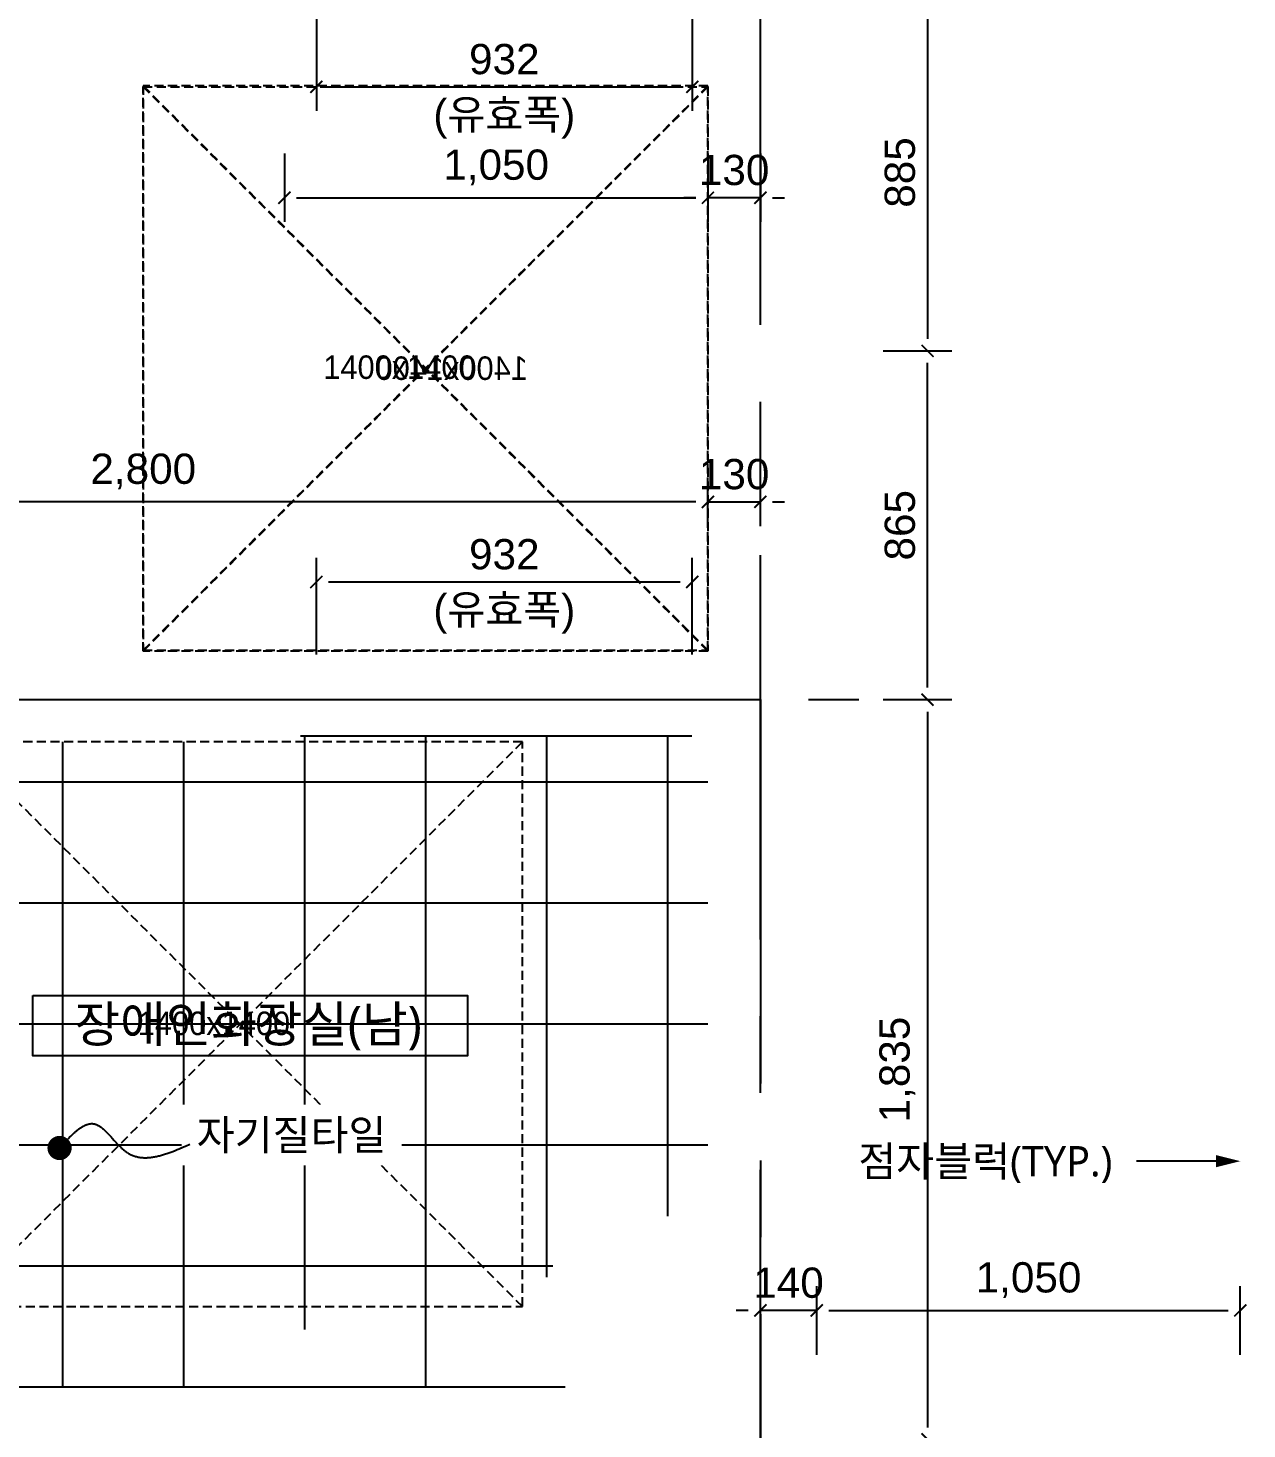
# Model space of a CAD drawing. Header units: millimetres. Extents: x 1155 to 49564, y 630 to 17190.
# Drawn here: x 3651 to 6673, y 8926 to 12401 of the extents above; entities that cross this region are included whole.
import ezdxf
from ezdxf.enums import TextEntityAlignment as Align
from ezdxf.xclip import XClip

# ---------------------------------------------------------------- set-up
doc = ezdxf.new("R2010")
doc.units = ezdxf.units.MM
doc.header["$LTSCALE"] = 30
doc.header["$XCLIPFRAME"] = 0
doc.header["$PDMODE"] = 1
for name, pattern in [('!1F$0$HID1', [0.375, 0.25, -0.125]), ('A_XR_CEN$0$CENTER', [50.8, 31.75, -6.35, 6.35, -6.35]), ('CENTER', [50.8, 31.75, -6.35, 6.35, -6.35])]:
    doc.linetypes.add(name, pattern=pattern)
doc.layers.get('Defpoints').update_dxf_attribs({"color": 140})
doc.layers.add('!1F$0$A-Defpoints', color=157, linetype='Continuous', plot=False)
for name, color, linetype in [('A_XR_CEN$0$CTR', 1, 'A_XR_CEN$0$CENTER'), ('CTR', 1, 'CENTER'), ('DIM-1', 7, 'Continuous'), ('ELE-8', 8, 'Continuous'), ('RXANNOT', 4, 'Continuous'), ('RXLEADER', 1, 'Continuous'), ('SYM-POINT', 6, 'Continuous'), ('SYM-RM', 6, 'Continuous'), ('TAG-LEADER', 6, 'Continuous'), ('타일', 9, 'Continuous')]:
    doc.layers.add(name, color=color, linetype=linetype)
doc.styles.add('!1F$0$DH-TITLE', font='HY울릉도M.TTF')
doc.styles.add('00-GRID$0$ARIAL', font='arial.ttf')
doc.styles.add('맑은고딕', font='malgun.ttf')
doc.dimstyles.new('CJA-30(IN)', dxfattribs={"dimscale": 30, "dimtxt": 2.5, "dimasz": 1, "dimexe": 2, "dimexo": 2, "dimgap": 1, "dimtad": 1, "dimdec": 0, "dimdsep": 46, "dimlunit": 6, "dimtxsty": '00-GRID$0$ARIAL', "dimblk": '00-GRID$0$_ArchTick', "dimcen": 1, "dimclrd": 7, "dimclre": 7, "dimclrt": 6, "dimadec": 0, "dimazin": 0, "dimtfac": 1, "dimtdec": 0, "dimtix": 1, "dimtmove": 2, "dimatfit": 3, "dimldrblk": '00-GRID$0$_ArchTick', "dimfxl": 1, "dimtolj": 1, "dimarcsym": 0})

# ---------------------------------------------------------------- blocks, each defined once
blk = doc.blocks.new('A_XR_CEN$0$xr-cen')
at = {"layer": 'A_XR_CEN$0$CTR', "transparency": 33554687}
for p, q in [((36836.4, 840485), (40300, 840485)), ((40300, 840485), (40300, 838650))]:
    blk.add_line(p, q, dxfattribs=at)
blk = doc.blocks.new('A_XR_CEN', base_point=(126150, -534600))
at = {"layer": 'A_XR_CEN$0$CTR', "transparency": 33554687}
blk.add_blockref('A_XR_CEN$0$xr-cen', (126150, -534600), dxfattribs=at)
blk = doc.blocks.new('A$C153871F0')
at = {"layer": '!1F$0$A-Defpoints', "linetype": '!1F$0$HID1', "ltscale": 3}
for p, q in [((1400, 1400, 0), (0, 0, 0)), ((1400, 0, 0), (0, 1400, 0))]:
    blk.add_line(p, q, dxfattribs=at)
at = {"layer": '!1F$0$A-Defpoints', "linetype": '!1F$0$HID1', "ltscale": 3, "elevation": 0}
blk.add_lwpolyline([(1400, 0), (0, 0), (0, 1400), (1400, 1400)], close=True, dxfattribs=at)
at = {"layer": '!1F$0$A-Defpoints', "linetype": '!1F$0$HID1', "ltscale": 3, "style": '!1F$0$DH-TITLE', "text_generation_flag": 4}
blk.add_text('1400x1400', height=58.33, rotation=180, dxfattribs=at).set_placement((953.6, 702.1, 0), align=Align.MIDDLE_LEFT)
blk = doc.blocks.new('00-GRID$0$_ArchTick')
at = {"color": 0, "linetype": 'ByBlock', "const_width": 0.15}
blk.add_lwpolyline([(-0.5, -0.5), (0.5, 0.5)], dxfattribs=at)
blk = doc.blocks.new('*D20')
at = {"layer": 'Defpoints', "color": 0}
for p in [(6656.3, 9220.5), (5606.3, 9050.5), (6656.3, 9050.5)]:
    blk.add_point(p, dxfattribs=at)
at = {"layer": 'DIM-1', "color": 7, "lineweight": -2}
for p, q in [((5606.3, 9110.5), (5606.3, 9280.5)), ((6656.3, 9110.5), (6656.3, 9280.5)), ((5636.3, 9220.5), (6626.3, 9220.5))]:
    blk.add_line(p, q, dxfattribs=at)
at = {"layer": 'DIM-1', "color": 7, "lineweight": -2, "xscale": 30, "yscale": 30, "zscale": 30, "rotation": 180}
blk.add_blockref('00-GRID$0$_ArchTick', (5606.3, 9220.5), dxfattribs=at)
at = {"layer": 'DIM-1', "color": 7, "lineweight": -2, "xscale": 30, "yscale": 30, "zscale": 30}
blk.add_blockref('00-GRID$0$_ArchTick', (6656.3, 9220.5), dxfattribs=at)
at = {"layer": 'DIM-1', "color": 6, "insert": (6131.3, 9295.6), "char_height": 75, "attachment_point": 5, "style": '00-GRID$0$ARIAL'}
blk.add_mtext('\\A1;1,050', dxfattribs=at)
blk = doc.blocks.new('*D21')
at = {"layer": 'Defpoints', "color": 0}
for p in [(5466.3, 9220.5), (5466.3, 9050.5), (5606.3, 9050.5)]:
    blk.add_point(p, dxfattribs=at)
at = {"layer": 'DIM-1', "color": 7, "lineweight": -2}
for p, q in [((5466.3, 9110.5), (5466.3, 9280.5)), ((5606.3, 9110.5), (5606.3, 9280.5)), ((5436.3, 9220.5), (5406.3, 9220.5)), ((5606.3, 9220.5), (5466.3, 9220.5)), ((5636.3, 9220.5), (5666.3, 9220.5))]:
    blk.add_line(p, q, dxfattribs=at)
at = {"layer": 'DIM-1', "color": 7, "lineweight": -2, "xscale": 30, "yscale": 30, "zscale": 30}
blk.add_blockref('00-GRID$0$_ArchTick', (5466.3, 9220.5), dxfattribs=at)
at = {"layer": 'DIM-1', "color": 7, "lineweight": -2, "xscale": 30, "yscale": 30, "zscale": 30, "rotation": 180}
blk.add_blockref('00-GRID$0$_ArchTick', (5606.3, 9220.5), dxfattribs=at)
at = {"layer": 'DIM-1', "color": 6, "insert": (5536.3, 9288.8), "char_height": 75, "attachment_point": 5, "style": '00-GRID$0$ARIAL'}
blk.add_mtext('\\A1;140', dxfattribs=at)
blk = doc.blocks.new('*D22')
at = {"layer": 'Defpoints', "color": 0}
for p in [(5710.9, 11600.5), (5880.9, 11600.5), (5710.9, 10735.5)]:
    blk.add_point(p, dxfattribs=at)
at = {"layer": 'DIM-1', "color": 7, "lineweight": -2}
for p, q in [((5770.9, 11600.5), (5940.9, 11600.5)), ((5880.9, 10765.5), (5880.9, 11570.5)), ((5770.9, 10735.5), (5940.9, 10735.5))]:
    blk.add_line(p, q, dxfattribs=at)
at = {"layer": 'DIM-1', "color": 7, "lineweight": -2, "xscale": 30, "yscale": 30, "zscale": 30}
for p, rotation in [((5880.9, 11600.5), 90), ((5880.9, 10735.5), 270)]:
    blk.add_blockref('00-GRID$0$_ArchTick', p, dxfattribs=dict(at, rotation=rotation))
at = {"layer": 'DIM-1', "color": 6, "insert": (5812.6, 11168), "char_height": 75, "attachment_point": 5, "rotation": 90, "style": '00-GRID$0$ARIAL'}
blk.add_mtext('\\A1;865', dxfattribs=at)
blk = doc.blocks.new('*D23')
at = {"layer": 'Defpoints', "color": 0}
for p in [(5710.9, 10735.5), (5710.9, 8900.5), (5880.9, 8900.5)]:
    blk.add_point(p, dxfattribs=at)
at = {"layer": 'DIM-1', "color": 7, "lineweight": -2}
for p, q in [((5770.9, 10735.5), (5940.9, 10735.5)), ((5880.9, 10705.5), (5880.9, 8930.5)), ((5770.9, 8900.5), (5940.9, 8900.5))]:
    blk.add_line(p, q, dxfattribs=at)
at = {"layer": 'DIM-1', "color": 7, "lineweight": -2, "xscale": 30, "yscale": 30, "zscale": 30}
for p, rotation in [((5880.9, 10735.5), 90), ((5880.9, 8900.5), 270)]:
    blk.add_blockref('00-GRID$0$_ArchTick', p, dxfattribs=dict(at, rotation=rotation))
at = {"layer": 'DIM-1', "color": 6, "insert": (5805.9, 9818), "char_height": 75, "attachment_point": 5, "rotation": 90, "style": '00-GRID$0$ARIAL'}
blk.add_mtext('\\A1;1,835', dxfattribs=at)
blk = doc.blocks.new('*D12')
at = {"layer": 'Defpoints', "color": 0}
for p in [(2536.3, 11226.1, 0), (2536.3, 11106.1), (5336.3, 11106.1)]:
    blk.add_point(p, dxfattribs=at)
at = {"layer": 'DIM-1', "color": 7, "lineweight": -2}
for p, q in [((2536.3, 11166.1), (2536.3, 11286.1)), ((5336.3, 11166.1), (5336.3, 11286.1)), ((5306.3, 11226.1), (2566.3, 11226.1))]:
    blk.add_line(p, q, dxfattribs=at)
at = {"layer": 'DIM-1', "color": 7, "lineweight": -2, "xscale": 30, "yscale": 30, "zscale": 30, "rotation": 180}
blk.add_blockref('00-GRID$0$_ArchTick', (2536.3, 11226.1), dxfattribs=at)
at = {"layer": 'DIM-1', "color": 7, "lineweight": -2, "xscale": 30, "yscale": 30, "zscale": 30}
blk.add_blockref('00-GRID$0$_ArchTick', (5336.3, 11226.1), dxfattribs=at)
at = {"layer": 'DIM-1', "color": 6, "insert": (3936.3, 11301.2), "char_height": 75, "attachment_point": 5, "style": '00-GRID$0$ARIAL'}
blk.add_mtext('\\A1;2,800', dxfattribs=at)
blk = doc.blocks.new('*D13')
at = {"layer": 'Defpoints', "color": 0}
for p in [(5466.3, 11226.1, 0), (5336.3, 11106.1), (5466.3, 11106.1)]:
    blk.add_point(p, dxfattribs=at)
at = {"layer": 'DIM-1', "color": 7, "lineweight": -2}
for p, q in [((5336.3, 11166.1), (5336.3, 11286.1)), ((5466.3, 11166.1), (5466.3, 11286.1)), ((5306.3, 11226.1), (5276.3, 11226.1)), ((5336.3, 11226.1), (5466.3, 11226.1)), ((5496.3, 11226.1), (5526.3, 11226.1))]:
    blk.add_line(p, q, dxfattribs=at)
at = {"layer": 'DIM-1', "color": 7, "lineweight": -2, "xscale": 30, "yscale": 30, "zscale": 30}
blk.add_blockref('00-GRID$0$_ArchTick', (5336.3, 11226.1), dxfattribs=at)
at = {"layer": 'DIM-1', "color": 7, "lineweight": -2, "xscale": 30, "yscale": 30, "zscale": 30, "rotation": 180}
blk.add_blockref('00-GRID$0$_ArchTick', (5466.3, 11226.1), dxfattribs=at)
at = {"layer": 'DIM-1', "color": 6, "insert": (5401.3, 11294.4), "char_height": 75, "attachment_point": 5, "style": '00-GRID$0$ARIAL'}
blk.add_mtext('\\A1;130', dxfattribs=at)
blk = doc.blocks.new('*B8', base_point=(305101.1, 440373.8, 0))
at = {"layer": 'RXLEADER'}
blk.add_lwpolyline([(305041.1, 440373.8), (305033.4, 440373.8), (304844, 440373.8)], dxfattribs=at)
blk.add_lwpolyline([(305101.1, 440373.8, 0, 30, 0), (305041.1, 440373.8, 0, 0, 0)], format="xyseb", dxfattribs=at)
at = {"layer": 'RXANNOT', "style": '맑은고딕'}
blk.add_text('점자블럭(TYP.)', height=75, dxfattribs=at).set_placement((304784, 440373.8), align=Align.MIDDLE_RIGHT)
blk = doc.blocks.new('*D65')
at = {"layer": 'Defpoints', "color": 0}
for p in [(5710.9, 12485.5), (5710.9, 11600.5), (5880.9, 11600.5)]:
    blk.add_point(p, dxfattribs=at)
at = {"layer": 'DIM-1', "color": 7, "lineweight": -2}
for p, q in [((5770.9, 12485.5), (5940.9, 12485.5)), ((5880.9, 12455.5), (5880.9, 11630.5)), ((5770.9, 11600.5), (5940.9, 11600.5))]:
    blk.add_line(p, q, dxfattribs=at)
at = {"layer": 'DIM-1', "color": 7, "lineweight": -2, "xscale": 30, "yscale": 30, "zscale": 30}
for p, rotation in [((5880.9, 12485.5), 90), ((5880.9, 11600.5), 270)]:
    blk.add_blockref('00-GRID$0$_ArchTick', p, dxfattribs=dict(at, rotation=rotation))
at = {"layer": 'DIM-1', "color": 6, "insert": (5812.6, 12043), "char_height": 75, "attachment_point": 5, "rotation": 90, "style": '00-GRID$0$ARIAL'}
blk.add_mtext('\\A1;885', dxfattribs=at)
blk = doc.blocks.new('A$C176A3E09')
at = {"layer": 'TAG-LEADER', "const_width": 30, "elevation": 0}
blk.add_lwpolyline([(15, 45.5, 1), (45, 45.5, 1)], format="xyb", close=True, dxfattribs=at)
at = {"layer": 'TAG-LEADER', "color": 3, "insert": (369.9, 115.3, 0), "char_height": 75, "attachment_point": 1, "style": '맑은고딕', "bg_fill": 2}
blk.add_mtext('자기질타일', dxfattribs=at)
at = {"layer": 'TAG-LEADER', "color": 6, "linetype": 'ByBlock', "lineweight": -2}
blk.add_spline([(30, 45.5, 0), (115.4, 105.4, 0), (197.1, 34.6, 0), (352.9, 54.9, 0)], degree=3, dxfattribs=at)
blk = doc.blocks.new('A$Ce2d849a8')
at = {"layer": '타일'}
for p, q in [((-2446.4, 0), (0, 0)), ((-2100, -1615), (-2100, 0)), ((-1500, -1600), (-1500, 0)), ((-1200, -1600), (-1200, 0)), ((-900, -74.9), (-900, 0)), ((-600, -74.9), (-600, 0)), ((0, -1600), (0, 0)), ((-900, -1600), (-900, -105.1)), ((-600, -323.8), (-600, -105.1)), ((-1800, -1615), (-1800, -143)), ((-2400, -1615), (-2400, -272.2)), ((-2415.9, -300, 0), (-552.4, -300, 0)), ((-93.2, -300, 0), (0, -300, 0)), ((-2700, -1615), (-2700, -423.4)), ((-600, -1600), (-600, -556.2)), ((-2800, -600, 0), (-504.1, -600, 0)), ((-300, -766.7), (-300, -613.9)), ((-220.2, -600, 0), (-165.1, -600, 0)), ((-300, -1600), (-300, -813)), ((-2800, -900, 0), (0, -900, 0)), ((-2800, -1200, 0), (0, -1200, 0)), ((-2800, -1500, 0), (-2700, -1500, 0)), ((-2730, -1500, 0), (0, -1500, 0)), ((-2708.9, -1500, 0), (-2700, -1500, 0)), ((-1790, -1615, 0), (-2760, -1615))]:
    blk.add_line(p, q, dxfattribs=at)
blk = doc.blocks.new('*D115')
at = {"layer": 'Defpoints', "color": 0}
for p in [(4286.3, 12150.4), (5336.3, 12150.4), (5336.3, 11980.4)]:
    blk.add_point(p, dxfattribs=at)
at = {"layer": 'DIM-1', "color": 7, "lineweight": -2}
for p, q in [((4286.3, 12090.4), (4286.3, 11920.4)), ((5336.3, 12090.4), (5336.3, 11920.4)), ((4316.3, 11980.4), (5306.3, 11980.4))]:
    blk.add_line(p, q, dxfattribs=at)
at = {"layer": 'DIM-1', "color": 7, "lineweight": -2, "xscale": 30, "yscale": 30, "zscale": 30, "rotation": 180}
blk.add_blockref('00-GRID$0$_ArchTick', (4286.3, 11980.4), dxfattribs=at)
at = {"layer": 'DIM-1', "color": 7, "lineweight": -2, "xscale": 30, "yscale": 30, "zscale": 30}
blk.add_blockref('00-GRID$0$_ArchTick', (5336.3, 11980.4), dxfattribs=at)
at = {"layer": 'DIM-1', "color": 6, "insert": (4811.3, 12055.5), "char_height": 75, "attachment_point": 5, "style": '00-GRID$0$ARIAL'}
blk.add_mtext('\\A1;1,050', dxfattribs=at)
blk = doc.blocks.new('*D116')
at = {"layer": 'Defpoints', "color": 0}
for p in [(5336.3, 12150.4), (5466.3, 12150.4), (5336.3, 11980.4)]:
    blk.add_point(p, dxfattribs=at)
at = {"layer": 'DIM-1', "color": 7, "lineweight": -2}
for p, q in [((5336.3, 12090.4), (5336.3, 11920.4)), ((5466.3, 12090.4), (5466.3, 11920.4)), ((5306.3, 11980.4), (5276.3, 11980.4)), ((5466.3, 11980.4), (5336.3, 11980.4)), ((5496.3, 11980.4), (5526.3, 11980.4))]:
    blk.add_line(p, q, dxfattribs=at)
at = {"layer": 'DIM-1', "color": 7, "lineweight": -2, "xscale": 30, "yscale": 30, "zscale": 30}
blk.add_blockref('00-GRID$0$_ArchTick', (5336.3, 11980.4), dxfattribs=at)
at = {"layer": 'DIM-1', "color": 7, "lineweight": -2, "xscale": 30, "yscale": 30, "zscale": 30, "rotation": 180}
blk.add_blockref('00-GRID$0$_ArchTick', (5466.3, 11980.4), dxfattribs=at)
at = {"layer": 'DIM-1', "color": 6, "insert": (5401.3, 12048.7), "char_height": 75, "attachment_point": 5, "style": '00-GRID$0$ARIAL'}
blk.add_mtext('\\A1;130', dxfattribs=at)
blk = doc.blocks.new('*D117')
at = {"layer": 'Defpoints', "color": 0}
for p in [(4365.5, 12495.5), (5297.5, 12495.5), (5297.5, 12255.5)]:
    blk.add_point(p, dxfattribs=at)
at = {"layer": 'DIM-1', "color": 7, "lineweight": -2}
for p, q in [((4365.5, 12435.5), (4365.5, 12195.5)), ((5297.5, 12435.5), (5297.5, 12195.5)), ((4395.5, 12255.5), (5267.5, 12255.5))]:
    blk.add_line(p, q, dxfattribs=at)
at = {"layer": 'DIM-1', "color": 7, "lineweight": -2, "xscale": 30, "yscale": 30, "zscale": 30, "rotation": 180}
blk.add_blockref('00-GRID$0$_ArchTick', (4365.5, 12255.5), dxfattribs=at)
at = {"layer": 'DIM-1', "color": 7, "lineweight": -2, "xscale": 30, "yscale": 30, "zscale": 30}
blk.add_blockref('00-GRID$0$_ArchTick', (5297.5, 12255.5), dxfattribs=at)
at = {"layer": 'DIM-1', "color": 6, "char_height": 75, "attachment_point": 5, "style": '00-GRID$0$ARIAL'}
for s, insert in [('\\A1;932', (4831.5, 12323.8)), ('\\A1;({\\fGulim|b0|i0|c129|p50;유효폭})', (4831.5, 12175.9))]:
    blk.add_mtext(s, dxfattribs=dict(at, insert=insert))
blk = doc.blocks.new('*D118')
at = {"layer": 'Defpoints', "color": 0}
for p in [(5297.5, 11027.4), (4365.5, 10787.4), (5297.5, 10787.4)]:
    blk.add_point(p, dxfattribs=at)
at = {"layer": 'DIM-1', "color": 7, "lineweight": -2}
for p, q in [((4365.5, 10847.4), (4365.5, 11087.4)), ((5297.5, 10847.4), (5297.5, 11087.4)), ((4395.5, 11027.4), (5267.5, 11027.4))]:
    blk.add_line(p, q, dxfattribs=at)
at = {"layer": 'DIM-1', "color": 7, "lineweight": -2, "xscale": 30, "yscale": 30, "zscale": 30, "rotation": 180}
blk.add_blockref('00-GRID$0$_ArchTick', (4365.5, 11027.4), dxfattribs=at)
at = {"layer": 'DIM-1', "color": 7, "lineweight": -2, "xscale": 30, "yscale": 30, "zscale": 30}
blk.add_blockref('00-GRID$0$_ArchTick', (5297.5, 11027.4), dxfattribs=at)
at = {"layer": 'DIM-1', "color": 6, "char_height": 75, "attachment_point": 5, "style": '00-GRID$0$ARIAL'}
for s, insert in [('\\A1;932', (4831.5, 11095.7)), ('\\A1;({\\fGulim|b0|i0|c129|p50;유효폭})', (4831.5, 10947.8))]:
    blk.add_mtext(s, dxfattribs=dict(at, insert=insert))

msp = doc.modelspace()

# ---------------------------------------------------------------- linework, layer by layer
at = {"layer": 'CTR'}
for p, q in [((5466.3, 8616.9), (5466.3, 14978.3)), ((1395, 10735.5), (5710.9, 10735.5))]:
    msp.add_line(p, q, dxfattribs=at)
at = {"layer": 'SYM-RM'}
msp.add_lwpolyline([(3662.8, 10001.7), (4739.9, 10001.7), (4739.9, 9851.7), (3662.8, 9851.7)], close=True, dxfattribs=at)

# ---------------------------------------------------------------- block references
at = {"layer": 'CTR'}
ref = msp.add_blockref('A_XR_CEN', (-34833.7, -829749.5), dxfattribs=at)
XClip(ref).set_block_clipping_path([(162378.7200608555, 299225.0151169453), (172583.7202859964, 309887.8168204287)])
at = {"layer": 'ELE-8', "xscale": -1}
for p in [(5336.3, 10858, 0), (4876.3, 9230.5, 0)]:
    msp.add_blockref('A$C153871F0', p, dxfattribs=at)
at = {"layer": 'ELE-8'}
msp.add_blockref('A$C153871F0', (3936.3, 10855.5, 0), dxfattribs=at)
at = {"layer": 'RXLEADER'}
msp.add_blockref('*B8', (6656.3, 9590.7, 0), dxfattribs=at)
at = {"layer": 'SYM-POINT', "rotation": 180}
msp.add_blockref('A$Ce2d849a8', (2536.3, 9030.5), dxfattribs=at)

# ---------------------------------------------------------------- texts
at = {"layer": 'SYM-RM', "color": 3, "style": '맑은고딕'}
msp.add_attdef('장애인화장실(남)', text='실명', height=90, dxfattribs=at).set_placement((4196.4, 9926.7), align=Align.MIDDLE)

# ---------------------------------------------------------------- dimensions: what is measured, and where the dimension line sits
at = {"layer": 'DIM-1'}
for base, p1, p2, picture, middle in [((5297.5, 12255.5), (4365.5, 12495.5, 0), (5297.5, 12495.5), '*D117', (4831.5, 12323.8)), ((5297.5, 11027.4), (4365.5, 10787.4, 0), (5297.5, 10787.4), '*D118', (4831.5, 11095.7))]:
    dim = msp.add_linear_dim(base=base, p1=p1, p2=p2, angle=180, text='<>\\X({\\fGulim|b0|i0|c129|p50;유효폭})', dimstyle='CJA-30(IN)', dxfattribs=at)
    dim.commit()
    dim.dimension.update_dxf_attribs({"geometry": picture, "text_midpoint": middle})
for base, p1, p2, angle, picture, middle in [((5880.9, 11600.5), (5710.9, 12485.5), (5710.9, 11600.5), 90, '*D65', (5812.6, 12043)), ((5336.3, 11980.4), (4286.3, 12150.4), (5336.3, 12150.4), 180, '*D115', (4811.3, 12055.5)), ((5880.9, 11600.5), (5710.9, 10735.5), (5710.9, 11600.5), 270, '*D22', (5812.6, 11168)), ((5466.3, 11226.1, 0), (5336.3, 11106.1), (5466.3, 11106.1, 0), 180, '*D13', (5401.3, 11294.4, 0)), ((5880.9, 8900.5), (5710.9, 10735.5), (5710.9, 8900.5), 90, '*D23', (5805.9, 9818)), ((6656.3, 9220.5), (5606.3, 9050.5), (6656.3, 9050.5), 180, '*D20', (6131.3, 9295.6))]:
    dim = msp.add_linear_dim(base=base, p1=p1, p2=p2, angle=angle, dimstyle='CJA-30(IN)', dxfattribs=at)
    dim.commit()
    dim.dimension.update_dxf_attribs({"geometry": picture, "text_midpoint": middle})
for base, p1, p2, picture, middle in [((5336.3, 11980.4), (5466.3, 12150.4), (5336.3, 12150.4), '*D116', (5401.3, 12048.7)), ((2536.3, 11226.1, 0), (5336.3, 11106.1), (2536.3, 11106.1), '*D12', (3936.3, 11301.2, 0)), ((5466.3, 9220.5), (5606.3, 9050.5), (5466.3, 9050.5), '*D21', (5536.3, 9288.8))]:
    dim = msp.add_linear_dim(base=base, p1=p1, p2=p2, dimstyle='CJA-30(IN)', dxfattribs=at)
    dim.commit()
    dim.dimension.update_dxf_attribs({"geometry": picture, "text_midpoint": middle})

# ---------------------------------------------------------------- next in the draw order: block references
at = {"layer": 'CTR'}
msp.add_blockref('A$C176A3E09', (3698.8, 9577.9, 0), dxfattribs=at)

doc.saveas('drawing.dxf')
